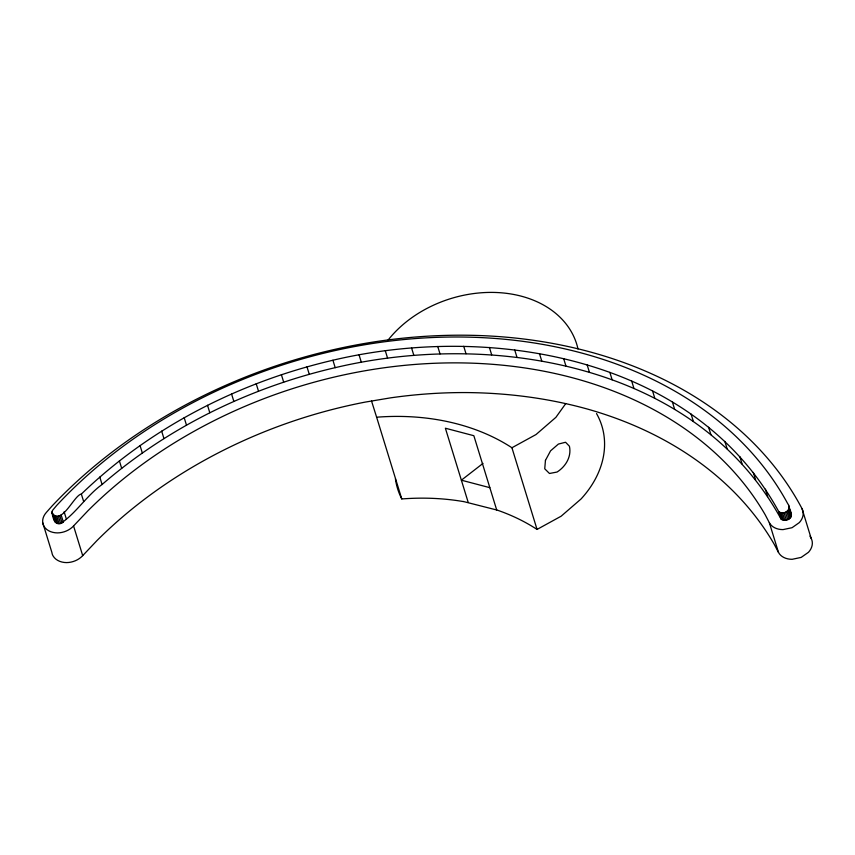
<?xml version="1.0" encoding="UTF-8"?>
<svg xmlns="http://www.w3.org/2000/svg" width="855" height="855" viewBox="0 0 855 855"><rect width="100%" height="100%" fill="white"/><g stroke="black" fill="none" stroke-linecap="round" stroke-linejoin="round"><path stroke-width="1.28" d="M51.973 512.893L52.422 510.521L56.687 505.444A438.081 330.618 -17.1 0 1 787.701 503.627C792.66 509.12 783.682 515.918 778.713 511.557C694.346 357.069 491.198 322.741 332.916 360.233C239.421 382.025 150.662 427.179 81.353 494.062C74.118 495.002 61.667 526.242 51.973 512.893C52.946 517.371 54.228 525.237 60.63 523.527C76.095 513.214 86.718 495.526 102.087 484.496C168.51 426.944 249.778 387.55 335.192 367.661C493.485 330.169 696.633 364.497 781 518.974C783.276 520.919 786.76 520.535 789.133 518.942C793.985 515.843 789.646 509.965 788.834 505.936M54.282 519.124L54.613 521.422M565.732 403.603L555.921 417.315L536.021 434.543L511.931 447.753A214.135 161.606 -17.1 0 0 376.627 417.208L371.54 401.048M73.562 525.943L88.012 510.692A414.397 312.748 -17.1 0 1 765.172 514.731L769.35 522.726L778.488 552.416A17.859 13.477 -17.1 0 0 792.158 559.309L801.178 557.396L808.488 552.277A17.859 13.477 -17.1 0 0 811.16 538.361L802.033 508.672A449.922 339.563 -17.1 0 0 52.187 505.871L46.48 512.284A17.709 13.359 -17.1 0 0 43.829 526.082C46.555 530.816 52.134 532.857 57.371 532.9A17.709 13.359 -17.1 0 0 73.562 525.943L82.7 555.632A17.709 13.359 -17.1 0 1 66.508 562.601C61.261 562.547 55.693 560.517 52.967 555.771A17.709 13.359 -17.1 0 1 51.888 552.458L42.75 522.758M82.7 555.632L97.149 540.392A414.397 312.748 -17.1 0 1 365.128 402.117L390.639 397.842A414.397 312.748 -17.1 0 1 466.969 392.573C507.678 392.958 548.365 398.174 587.599 409.107A414.397 312.748 -17.1 0 1 774.299 544.421L778.488 552.416M483 463.399L461.369 480.189L489.84 487.671M463.26 501.479L497.3 510.136A214.135 161.606 -17.1 0 1 537.047 529.427L561.136 516.206L581.047 498.978A106.854 80.648 -17.1 0 0 596.523 413.553M790.383 512.412L791.474 514.475M789.154 508.244L791.441 515.672M788.727 509.441L791.014 516.858M787.947 510.553L790.223 517.98M786.846 511.514L789.133 518.942M785.51 512.252L787.797 519.68M784.035 512.722L786.322 520.15M782.517 512.882L784.805 520.31M781.064 512.733L783.351 520.161M779.76 512.284L782.047 519.712M778.713 511.557L781 518.974M765.407 489.199L767.694 496.627M753.319 472.43L755.596 479.858M739.778 456.485L742.065 463.902M724.858 441.404L727.145 448.822M708.613 427.254L710.9 434.682M691.096 414.109L693.384 421.526M672.393 402L674.681 409.417M652.568 390.97L654.845 398.398M631.695 381.084L633.972 388.512M609.861 372.374L612.137 379.802M587.15 364.871L589.437 372.288M563.659 358.598L565.935 366.026M539.473 353.585L541.749 361.013M514.689 349.866L516.976 357.283M489.402 347.429L491.689 354.857M511.931 447.753L537.047 529.427M463.731 346.307L466.007 353.724M496.691 509.943L473.852 435.708L445.38 428.216L468.219 502.451M437.749 346.489L440.026 353.917M411.576 347.985L413.852 355.402M385.306 350.774L387.593 358.202M359.057 354.868L361.334 362.296M376.627 417.208L401.743 498.871A106.854 80.648 -17.1 0 1 395.427 478.789M332.916 360.233L335.192 367.661M306.988 366.859L309.275 374.276M281.391 374.704L283.678 382.132M256.211 383.756L258.499 391.173M231.555 393.963L233.843 401.39M207.519 405.291L209.796 412.719M184.188 417.7L186.476 425.127M161.67 431.144L163.946 438.562M140.038 445.551L142.325 452.979M119.39 460.888L121.677 468.305M99.811 477.069L102.087 484.496M81.353 494.062L83.64 501.479M64.125 511.771L66.401 519.188M61.133 514.902L63.42 522.33M59.807 515.64L62.094 523.068M58.343 516.099L60.63 523.527M56.836 516.27L59.123 523.688M55.383 516.121L57.67 523.538M54.1 515.661L56.377 523.089M52.005 511.707L55.34 522.362M809.974 536.138A449.922 339.563 -17.1 0 1 811.16 538.361M802.033 508.672A17.859 13.477 -17.1 0 1 799.35 522.576L792.04 527.706L783.02 529.608A17.859 13.477 -17.1 0 1 769.35 522.726M388.117 340.044A106.854 80.648 -17.1 0 1 497.161 292.538A106.854 80.648 -17.1 0 1 577.991 348.958M401.743 498.957A214.135 161.606 -17.1 0 1 463.218 501.543M545.447 460.396L544.742 468.807L549.476 473.488L557.065 472.035C565.689 466.531 571.717 456.688 569.419 446.225L565.561 442.259L558.401 444.066L550.556 450.852L545.447 460.396"/></g></svg>
